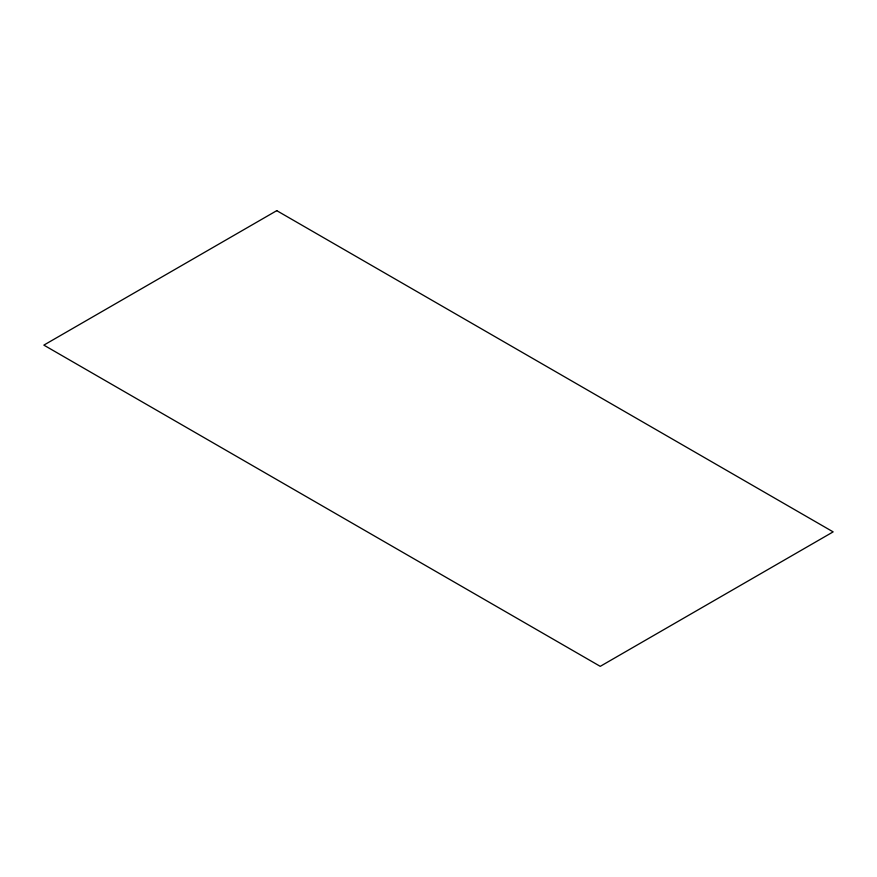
<?xml version="1.0" encoding="UTF-8"?>
<svg xmlns="http://www.w3.org/2000/svg" width="877" height="877" viewBox="0 0 877 877"><rect width="100%" height="100%" fill="white"/><g stroke="black" fill="none" stroke-linecap="round" stroke-linejoin="round"><path stroke-width="1.32" d="M276.759 210.655L43.85 345.121L600.241 666.345L833.15 531.879L276.759 210.655"/></g></svg>
